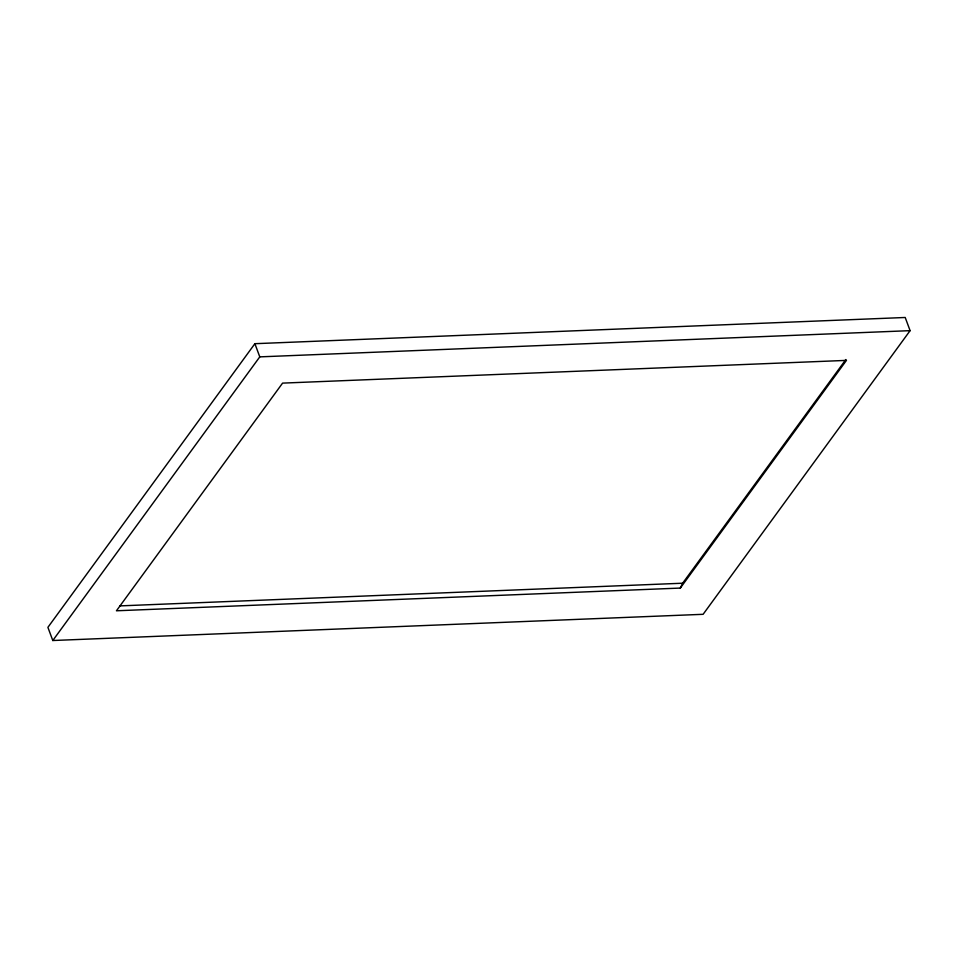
<?xml version="1.0" encoding="UTF-8"?>
<svg xmlns="http://www.w3.org/2000/svg" width="958" height="958" viewBox="0 0 958 958"><rect width="100%" height="100%" fill="white"/><g stroke="black" fill="none" stroke-linecap="round" stroke-linejoin="round"><path stroke-width="1.44" d="M680.312 588.068L846.453 360.388L282.586 383.116L116.445 610.785L680.312 588.068L682.647 583.218L845.866 359.537M254.888 343.694L47.9 627.346L52.798 640.519L703.112 614.306L910.1 330.654L905.202 317.481L254.888 343.694L259.786 356.867L52.798 640.519M259.786 356.867L910.1 330.654M119.726 605.899L682.647 583.218"/></g></svg>
